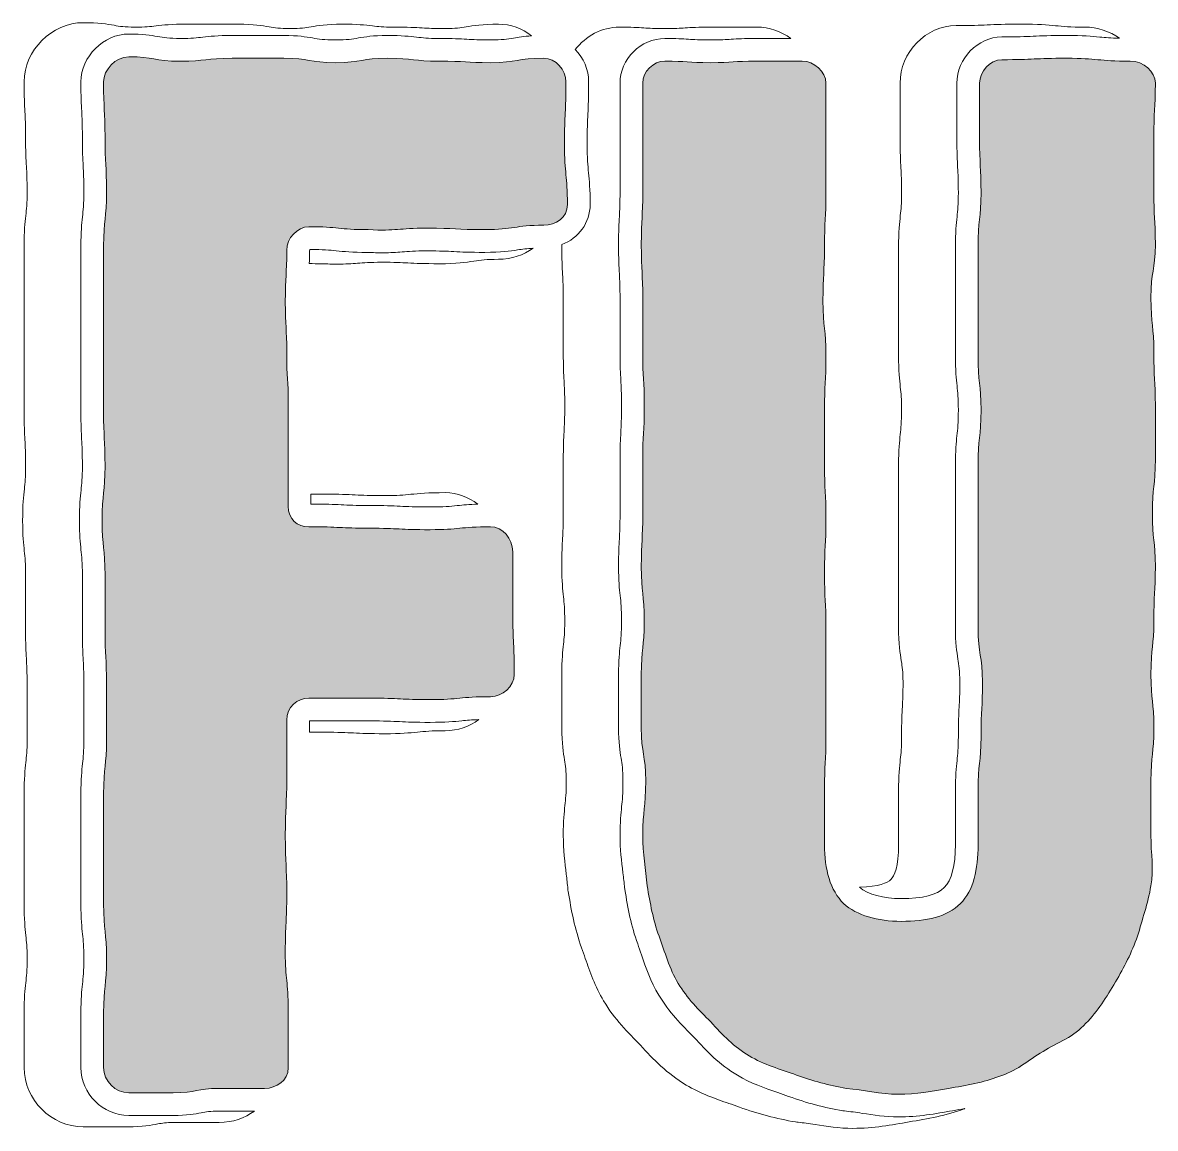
# Model space of a CAD drawing. Header units: inches. Extents: x 72 to 1008, y -1000 to -80.
# Drawn here: x 135.7 to 396.4, y -334 to -79.7 of the extents above; entities that cross this region are included whole.
import ezdxf

# ---------------------------------------------------------------- set-up
doc = ezdxf.new("R2010")
doc.units = ezdxf.units.IN
doc.header["$MEASUREMENT"] = 0
doc.layers.add('Layer 1', color=7, linetype='Continuous')

# ---------------------------------------------------------------- blocks, each defined once
blk = doc.blocks.new('block 6')
at = {"layer": 'Layer 1', "true_color": 0xea2625}
h = blk.add_hatch(color=20, dxfattribs=at)
h.dxf.hatch_style = 2
edge = h.paths.add_edge_path()
edge.add_spline(control_points=[(196.5, -253.41), (196.5, -259.87), (196.16, -259.87), (196.16, -266.67), (196.16, -273.47), (196.5, -273.47), (196.5, -279.93), (196.5, -286.73), (196.16, -286.73), (196.16, -293.53), (196.16, -299.99), (196.84, -299.99), (196.84, -306.79), (196.84, -313.59), (196.84, -313.59), (196.84, -320.05), (196.84, -323.11), (194.12, -324.81), (191.4, -324.81), (185.96, -324.81), (185.96, -324.81), (180.86, -324.81), (175.76, -324.81), (175.76, -325.83), (170.32, -325.83), (165.22, -325.83), (165.22, -325.83), (160.12, -325.83), (157.06, -325.83), (154.34, -323.11), (154.34, -320.05), (154.34, -313.93), (154.34, -313.93), (154.34, -307.47), (154.34, -301.35), (155.02, -301.35), (155.02, -294.89), (155.02, -288.77), (154.34, -288.77), (154.34, -282.31), (154.34, -276.19), (154.34, -276.19), (154.34, -269.73), (154.34, -263.27), (154.34, -263.27), (154.34, -257.15), (154.34, -250.69), (155.02, -250.69), (155.02, -244.57), (155.02, -238.11), (155.02, -238.11), (155.02, -232), (155.02, -225.53), (154.68, -225.53), (154.68, -219.42), (154.68, -212.95), (154.68, -212.95), (154.68, -206.84), (154.68, -200.38), (154, -200.38), (154, -194.26), (154, -187.8), (154.68, -187.8), (154.68, -181.68), (154.68, -175.22), (154.34, -175.22), (154.34, -169.1), (154.34, -162.64), (154.34, -162.64), (154.34, -156.52), (154.34, -150.06), (154.34, -150.06), (154.34, -143.94), (154.34, -137.48), (154.34, -137.48), (154.34, -131.02), (154.34, -124.9), (155.02, -124.9), (155.02, -118.44), (155.02, -112.32), (154.68, -112.32), (154.68, -105.86), (154.68, -99.74), (154.34, -99.74), (154.34, -93.28), (154.34, -90.57), (157.06, -87.51), (160.12, -87.51), (165.9, -87.51), (165.9, -88.53), (172.02, -88.53), (177.8, -88.53), (177.8, -87.85), (183.92, -87.85), (189.7, -87.85), (189.7, -87.85), (195.82, -87.85), (201.6, -87.85), (201.6, -88.87), (207.72, -88.87), (213.84, -88.87), (213.84, -87.85), (219.62, -87.85), (225.74, -87.85), (225.74, -88.53), (231.52, -88.53), (237.64, -88.53), (237.64, -88.87), (243.42, -88.87), (249.54, -88.87), (249.54, -87.85), (255.66, -87.85), (258.38, -87.85), (260.76, -90.57), (260.76, -93.28), (260.76, -100.42), (260.42, -100.42), (260.42, -107.56), (260.42, -114.7), (261.1, -114.7), (261.1, -121.5), (261.1, -124.56), (258.38, -126.26), (255.66, -126.26), (248.86, -126.26), (248.86, -127.28), (242.06, -127.28), (235.26, -127.28), (235.26, -126.94), (228.8, -126.94), (222, -126.94), (222, -127.62), (215.2, -127.28), (208.4, -127.28), (208.4, -126.6), (201.6, -126.6), (198.88, -126.6), (196.5, -129.32), (196.5, -132.04), (196.5, -137.82), (196.16, -137.82), (196.16, -143.94), (196.16, -149.72), (196.5, -149.72), (196.5, -155.5), (196.5, -161.62), (196.84, -161.62), (196.84, -167.4), (196.84, -173.18), (196.84, -173.18), (196.84, -179.3), (196.84, -185.08), (196.84, -185.08), (196.84, -190.86), (196.84, -193.92), (198.88, -195.62), (201.6, -195.62), (208.74, -195.62), (208.74, -195.96), (215.54, -195.96), (222.34, -195.96), (222.34, -196.3), (229.48, -196.3), (236.28, -196.3), (236.28, -195.62), (243.42, -195.62), (246.14, -195.62), (248.52, -198.34), (248.52, -201.4), (248.52, -208.54), (248.52, -208.54), (248.52, -215.34), (248.52, -222.47), (248.86, -222.47), (248.86, -229.62), (248.86, -232.34), (246.14, -234.71), (243.42, -234.71), (236.28, -234.71), (236.28, -235.39), (229.48, -235.39), (222.68, -235.39), (222.68, -235.05), (215.54, -235.05), (208.74, -235.05), (208.74, -235.05), (201.6, -235.05), (198.88, -235.05), (196.5, -237.09), (196.5, -240.15), (196.5, -246.61), (196.5, -246.61), (196.5, -253.41)], knot_values=[0, 0, 0, 0, 1, 1, 1, 2, 2, 2, 3, 3, 3, 4, 4, 4, 5, 5, 5, 6, 6, 6, 7, 7, 7, 8, 8, 8, 9, 9, 9, 10, 10, 10, 11, 11, 11, 12, 12, 12, 13, 13, 13, 14, 14, 14, 15, 15, 15, 16, 16, 16, 17, 17, 17, 18, 18, 18, 19, 19, 19, 20, 20, 20, 21, 21, 21, 22, 22, 22, 23, 23, 23, 24, 24, 24, 25, 25, 25, 26, 26, 26, 27, 27, 27, 28, 28, 28, 29, 29, 29, 30, 30, 30, 31, 31, 31, 32, 32, 32, 33, 33, 33, 34, 34, 34, 35, 35, 35, 36, 36, 36, 37, 37, 37, 38, 38, 38, 39, 39, 39, 40, 40, 40, 41, 41, 41, 42, 42, 42, 43, 43, 43, 44, 44, 44, 45, 45, 45, 46, 46, 46, 47, 47, 47, 48, 48, 48, 49, 49, 49, 50, 50, 50, 51, 51, 51, 52, 52, 52, 53, 53, 53, 54, 54, 54, 55, 55, 55, 56, 56, 56, 57, 57, 57, 58, 58, 58, 59, 59, 59, 60, 60, 60, 61, 61, 61, 62, 62, 62, 63, 63, 63, 64, 64, 64, 64], degree=3, periodic=1)
h = blk.add_hatch(color=20, dxfattribs=at)
h.dxf.hatch_style = 2
edge = h.paths.add_edge_path()
edge.add_spline(control_points=[(396.4, -93.62), (396.4, -99.74), (396.06, -99.74), (396.06, -106.2), (396.06, -112.32), (396.06, -112.32), (396.06, -118.44), (396.06, -124.56), (396.4, -124.56), (396.4, -130.68), (396.4, -136.8), (395.38, -136.8), (395.38, -142.92), (395.38, -149.38), (396.06, -149.38), (396.06, -155.5), (396.06, -161.62), (396.4, -161.62), (396.4, -167.74), (396.4, -173.86), (396.4, -173.86), (396.4, -179.98), (396.4, -186.44), (395.72, -186.44), (395.72, -192.56), (395.72, -198.68), (396.4, -198.68), (396.4, -204.8), (396.4, -210.92), (396.06, -210.92), (396.06, -217.38), (396.06, -223.15), (395.38, -223.15), (395.38, -229.62), (395.38, -235.73), (396.06, -235.73), (396.06, -241.85), (396.06, -247.97), (395.38, -247.97), (395.38, -254.09), (395.38, -260.55), (395.38, -260.55), (395.38, -266.67), (395.38, -270.75), (396.06, -274.49), (395.38, -278.23), (394.7, -282.31), (393.34, -286.05), (392.32, -289.79), (390.96, -293.53), (389.26, -296.93), (387.22, -300.33), (385.18, -303.73), (383.14, -307.13), (380.42, -309.85), (377.7, -312.91), (373.96, -314.27), (370.56, -316.31), (367.16, -318.35), (364.1, -321.07), (360.36, -322.09), (356.96, -323.45), (352.88, -324.13), (348.81, -324.81), (345.07, -325.49), (341.32, -326.17), (337.24, -326.17), (333.17, -326.17), (329.09, -325.15), (325.34, -324.81), (321.27, -324.13), (317.53, -323.11), (313.79, -321.75), (310.05, -320.39), (306.31, -319.37), (302.91, -317.33), (299.51, -315.29), (296.79, -312.57), (294.07, -309.51), (291.35, -306.79), (288.63, -304.07), (286.59, -300.67), (284.55, -297.27), (283.53, -293.53), (282.17, -289.79), (280.81, -286.05), (280.13, -282.31), (279.45, -278.23), (279.11, -274.49), (278.43, -270.75), (278.43, -266.67), (278.43, -260.55), (279.11, -260.55), (279.11, -254.09), (279.11, -247.97), (278.09, -247.97), (278.09, -241.85), (278.09, -235.73), (278.09, -235.73), (278.09, -229.62), (278.09, -223.49), (278.77, -223.49), (278.77, -217.38), (278.77, -210.92), (278.09, -210.92), (278.09, -204.8), (278.09, -198.68), (278.43, -198.68), (278.43, -192.56), (278.43, -186.44), (278.43, -186.44), (278.43, -180.32), (278.43, -174.2), (278.77, -174.2), (278.77, -167.74), (278.77, -161.62), (278.43, -161.62), (278.43, -155.5), (278.43, -149.38), (278.43, -149.38), (278.43, -143.26), (278.43, -137.14), (278.09, -137.14), (278.09, -130.68), (278.09, -124.56), (278.43, -124.56), (278.43, -118.44), (278.43, -112.32), (278.43, -112.32), (278.43, -106.2), (278.43, -99.74), (278.43, -99.74), (278.43, -93.62), (278.43, -90.91), (280.81, -88.53), (283.53, -88.53), (288.63, -88.53), (288.63, -88.87), (294.07, -88.87), (299.17, -88.87), (299.17, -88.53), (304.61, -88.53), (309.71, -88.53), (309.71, -88.53), (315.15, -88.53), (317.87, -88.53), (320.59, -90.91), (320.59, -93.62), (320.59, -100.08), (320.59, -100.08), (320.59, -106.2), (320.59, -112.32), (320.59, -112.32), (320.59, -118.78), (320.59, -124.9), (320.25, -124.9), (320.25, -131.36), (320.25, -137.48), (319.91, -137.48), (319.91, -143.6), (319.91, -150.06), (320.59, -150.06), (320.59, -156.18), (320.59, -162.64), (320.25, -162.64), (320.25, -168.76), (320.25, -174.88), (320.25, -174.88), (320.25, -181.34), (320.25, -187.46), (320.59, -187.46), (320.59, -193.92), (320.59, -200.04), (320.25, -200.04), (320.25, -206.16), (320.25, -212.61), (320.59, -212.61), (320.59, -218.74), (320.59, -224.85), (320.59, -224.85), (320.59, -231.32), (320.59, -237.43), (320.59, -237.43), (320.59, -243.56), (320.59, -250.01), (320.25, -250.01), (320.25, -256.13), (320.25, -262.59), (320.25, -262.59), (320.25, -268.71), (320.25, -274.49), (321.61, -279.25), (324.66, -282.31), (327.73, -285.03), (332.49, -286.39), (337.92, -286.39), (343.71, -286.39), (348.46, -285.37), (351.52, -282.31), (354.58, -279.25), (355.6, -274.49), (355.6, -268.71), (355.6, -262.59), (355.6, -262.59), (355.6, -256.47), (355.6, -250.01), (356.28, -250.01), (356.28, -243.9), (356.28, -237.43), (356.62, -237.43), (356.62, -231.32), (356.62, -225.19), (355.6, -225.19), (355.6, -218.74), (355.6, -212.61), (355.6, -212.61), (355.6, -206.5), (355.6, -200.04), (355.6, -200.04), (355.6, -193.92), (355.6, -187.46), (355.6, -187.46), (355.6, -181.34), (355.6, -175.22), (356.28, -175.22), (356.28, -168.76), (356.28, -162.64), (355.6, -162.64), (355.6, -156.18), (355.6, -150.06), (355.6, -150.06), (355.6, -143.94), (355.6, -137.48), (355.6, -137.48), (355.6, -131.36), (355.6, -124.9), (356.28, -124.9), (356.28, -118.78), (356.28, -112.66), (355.94, -112.66), (355.94, -106.2), (355.94, -100.08), (355.94, -100.08), (355.94, -93.62), (355.94, -90.91), (358.33, -88.19), (361.04, -88.19), (368.52, -88.19), (368.52, -87.85), (376, -87.85), (383.14, -87.85), (383.14, -88.53), (390.62, -88.53), (393.68, -88.53), (396.4, -90.91), (396.4, -93.62)], knot_values=[0, 0, 0, 0, 1, 1, 1, 2, 2, 2, 3, 3, 3, 4, 4, 4, 5, 5, 5, 6, 6, 6, 7, 7, 7, 8, 8, 8, 9, 9, 9, 10, 10, 10, 11, 11, 11, 12, 12, 12, 13, 13, 13, 14, 14, 14, 15, 15, 15, 16, 16, 16, 17, 17, 17, 18, 18, 18, 19, 19, 19, 20, 20, 20, 21, 21, 21, 22, 22, 22, 23, 23, 23, 24, 24, 24, 25, 25, 25, 26, 26, 26, 27, 27, 27, 28, 28, 28, 29, 29, 29, 30, 30, 30, 31, 31, 31, 32, 32, 32, 33, 33, 33, 34, 34, 34, 35, 35, 35, 36, 36, 36, 37, 37, 37, 38, 38, 38, 39, 39, 39, 40, 40, 40, 41, 41, 41, 42, 42, 42, 43, 43, 43, 44, 44, 44, 45, 45, 45, 46, 46, 46, 47, 47, 47, 48, 48, 48, 49, 49, 49, 50, 50, 50, 51, 51, 51, 52, 52, 52, 53, 53, 53, 54, 54, 54, 55, 55, 55, 56, 56, 56, 57, 57, 57, 58, 58, 58, 59, 59, 59, 60, 60, 60, 61, 61, 61, 62, 62, 62, 63, 63, 63, 64, 64, 64, 65, 65, 65, 66, 66, 66, 67, 67, 67, 68, 68, 68, 69, 69, 69, 70, 70, 70, 71, 71, 71, 72, 72, 72, 73, 73, 73, 74, 74, 74, 75, 75, 75, 76, 76, 76, 77, 77, 77, 78, 78, 78, 79, 79, 79, 80, 80, 80, 81, 81, 81, 82, 82, 82, 83, 83, 83, 84, 84, 84, 85, 85, 85, 85], degree=3, periodic=1)
at = {"layer": 'Layer 1', "lineweight": 0}
for points, knots in [([(196.5, -253.41), (196.5, -259.87), (196.16, -259.87), (196.16, -266.67), (196.16, -273.47), (196.5, -273.47), (196.5, -279.93), (196.5, -286.73), (196.16, -286.73), (196.16, -293.53), (196.16, -299.99), (196.84, -299.99), (196.84, -306.79), (196.84, -313.59), (196.84, -313.59), (196.84, -320.05), (196.84, -323.11), (194.12, -324.81), (191.4, -324.81), (185.96, -324.81), (185.96, -324.81), (180.86, -324.81), (175.76, -324.81), (175.76, -325.83), (170.32, -325.83), (165.22, -325.83), (165.22, -325.83), (160.12, -325.83), (157.06, -325.83), (154.34, -323.11), (154.34, -320.05), (154.34, -313.93), (154.34, -313.93), (154.34, -307.47), (154.34, -301.35), (155.02, -301.35), (155.02, -294.89), (155.02, -288.77), (154.34, -288.77), (154.34, -282.31), (154.34, -276.19), (154.34, -276.19), (154.34, -269.73), (154.34, -263.27), (154.34, -263.27), (154.34, -257.15), (154.34, -250.69), (155.02, -250.69), (155.02, -244.57), (155.02, -238.11), (155.02, -238.11), (155.02, -232), (155.02, -225.53), (154.68, -225.53), (154.68, -219.42), (154.68, -212.95), (154.68, -212.95), (154.68, -206.84), (154.68, -200.38), (154, -200.38), (154, -194.26), (154, -187.8), (154.68, -187.8), (154.68, -181.68), (154.68, -175.22), (154.34, -175.22), (154.34, -169.1), (154.34, -162.64), (154.34, -162.64), (154.34, -156.52), (154.34, -150.06), (154.34, -150.06), (154.34, -143.94), (154.34, -137.48), (154.34, -137.48), (154.34, -131.02), (154.34, -124.9), (155.02, -124.9), (155.02, -118.44), (155.02, -112.32), (154.68, -112.32), (154.68, -105.86), (154.68, -99.74), (154.34, -99.74), (154.34, -93.28), (154.34, -90.57), (157.06, -87.51), (160.12, -87.51), (165.9, -87.51), (165.9, -88.53), (172.02, -88.53), (177.8, -88.53), (177.8, -87.85), (183.92, -87.85), (189.7, -87.85), (189.7, -87.85), (195.82, -87.85), (201.6, -87.85), (201.6, -88.87), (207.72, -88.87), (213.84, -88.87), (213.84, -87.85), (219.62, -87.85), (225.74, -87.85), (225.74, -88.53), (231.52, -88.53), (237.64, -88.53), (237.64, -88.87), (243.42, -88.87), (249.54, -88.87), (249.54, -87.85), (255.66, -87.85), (258.38, -87.85), (260.76, -90.57), (260.76, -93.28), (260.76, -100.42), (260.42, -100.42), (260.42, -107.56), (260.42, -114.7), (261.1, -114.7), (261.1, -121.5), (261.1, -124.56), (258.38, -126.26), (255.66, -126.26), (248.86, -126.26), (248.86, -127.28), (242.06, -127.28), (235.26, -127.28), (235.26, -126.94), (228.8, -126.94), (222, -126.94), (222, -127.62), (215.2, -127.28), (208.4, -127.28), (208.4, -126.6), (201.6, -126.6), (198.88, -126.6), (196.5, -129.32), (196.5, -132.04), (196.5, -137.82), (196.16, -137.82), (196.16, -143.94), (196.16, -149.72), (196.5, -149.72), (196.5, -155.5), (196.5, -161.62), (196.84, -161.62), (196.84, -167.4), (196.84, -173.18), (196.84, -173.18), (196.84, -179.3), (196.84, -185.08), (196.84, -185.08), (196.84, -190.86), (196.84, -193.92), (198.88, -195.62), (201.6, -195.62), (208.74, -195.62), (208.74, -195.96), (215.54, -195.96), (222.34, -195.96), (222.34, -196.3), (229.48, -196.3), (236.28, -196.3), (236.28, -195.62), (243.42, -195.62), (246.14, -195.62), (248.52, -198.34), (248.52, -201.4), (248.52, -208.54), (248.52, -208.54), (248.52, -215.34), (248.52, -222.47), (248.86, -222.47), (248.86, -229.62), (248.86, -232.34), (246.14, -234.71), (243.42, -234.71), (236.28, -234.71), (236.28, -235.39), (229.48, -235.39), (222.68, -235.39), (222.68, -235.05), (215.54, -235.05), (208.74, -235.05), (208.74, -235.05), (201.6, -235.05), (198.88, -235.05), (196.5, -237.09), (196.5, -240.15), (196.5, -246.61), (196.5, -246.61), (196.5, -253.41)], [0, 0, 0, 0, 1, 1, 1, 2, 2, 2, 3, 3, 3, 4, 4, 4, 5, 5, 5, 6, 6, 6, 7, 7, 7, 8, 8, 8, 9, 9, 9, 10, 10, 10, 11, 11, 11, 12, 12, 12, 13, 13, 13, 14, 14, 14, 15, 15, 15, 16, 16, 16, 17, 17, 17, 18, 18, 18, 19, 19, 19, 20, 20, 20, 21, 21, 21, 22, 22, 22, 23, 23, 23, 24, 24, 24, 25, 25, 25, 26, 26, 26, 27, 27, 27, 28, 28, 28, 29, 29, 29, 30, 30, 30, 31, 31, 31, 32, 32, 32, 33, 33, 33, 34, 34, 34, 35, 35, 35, 36, 36, 36, 37, 37, 37, 38, 38, 38, 39, 39, 39, 40, 40, 40, 41, 41, 41, 42, 42, 42, 43, 43, 43, 44, 44, 44, 45, 45, 45, 46, 46, 46, 47, 47, 47, 48, 48, 48, 49, 49, 49, 50, 50, 50, 51, 51, 51, 52, 52, 52, 53, 53, 53, 54, 54, 54, 55, 55, 55, 56, 56, 56, 57, 57, 57, 58, 58, 58, 59, 59, 59, 60, 60, 60, 61, 61, 61, 62, 62, 62, 63, 63, 63, 64, 64, 64, 64]), ([(396.4, -93.62), (396.4, -99.74), (396.06, -99.74), (396.06, -106.2), (396.06, -112.32), (396.06, -112.32), (396.06, -118.44), (396.06, -124.56), (396.4, -124.56), (396.4, -130.68), (396.4, -136.8), (395.38, -136.8), (395.38, -142.92), (395.38, -149.38), (396.06, -149.38), (396.06, -155.5), (396.06, -161.62), (396.4, -161.62), (396.4, -167.74), (396.4, -173.86), (396.4, -173.86), (396.4, -179.98), (396.4, -186.44), (395.72, -186.44), (395.72, -192.56), (395.72, -198.68), (396.4, -198.68), (396.4, -204.8), (396.4, -210.92), (396.06, -210.92), (396.06, -217.38), (396.06, -223.15), (395.38, -223.15), (395.38, -229.62), (395.38, -235.73), (396.06, -235.73), (396.06, -241.85), (396.06, -247.97), (395.38, -247.97), (395.38, -254.09), (395.38, -260.55), (395.38, -260.55), (395.38, -266.67), (395.38, -270.75), (396.06, -274.49), (395.38, -278.23), (394.7, -282.31), (393.34, -286.05), (392.32, -289.79), (390.96, -293.53), (389.26, -296.93), (387.22, -300.33), (385.18, -303.73), (383.14, -307.13), (380.42, -309.85), (377.7, -312.91), (373.96, -314.27), (370.56, -316.31), (367.16, -318.35), (364.1, -321.07), (360.36, -322.09), (356.96, -323.45), (352.88, -324.13), (348.81, -324.81), (345.07, -325.49), (341.32, -326.17), (337.24, -326.17), (333.17, -326.17), (329.09, -325.15), (325.34, -324.81), (321.27, -324.13), (317.53, -323.11), (313.79, -321.75), (310.05, -320.39), (306.31, -319.37), (302.91, -317.33), (299.51, -315.29), (296.79, -312.57), (294.07, -309.51), (291.35, -306.79), (288.63, -304.07), (286.59, -300.67), (284.55, -297.27), (283.53, -293.53), (282.17, -289.79), (280.81, -286.05), (280.13, -282.31), (279.45, -278.23), (279.11, -274.49), (278.43, -270.75), (278.43, -266.67), (278.43, -260.55), (279.11, -260.55), (279.11, -254.09), (279.11, -247.97), (278.09, -247.97), (278.09, -241.85), (278.09, -235.73), (278.09, -235.73), (278.09, -229.62), (278.09, -223.49), (278.77, -223.49), (278.77, -217.38), (278.77, -210.92), (278.09, -210.92), (278.09, -204.8), (278.09, -198.68), (278.43, -198.68), (278.43, -192.56), (278.43, -186.44), (278.43, -186.44), (278.43, -180.32), (278.43, -174.2), (278.77, -174.2), (278.77, -167.74), (278.77, -161.62), (278.43, -161.62), (278.43, -155.5), (278.43, -149.38), (278.43, -149.38), (278.43, -143.26), (278.43, -137.14), (278.09, -137.14), (278.09, -130.68), (278.09, -124.56), (278.43, -124.56), (278.43, -118.44), (278.43, -112.32), (278.43, -112.32), (278.43, -106.2), (278.43, -99.74), (278.43, -99.74), (278.43, -93.62), (278.43, -90.91), (280.81, -88.53), (283.53, -88.53), (288.63, -88.53), (288.63, -88.87), (294.07, -88.87), (299.17, -88.87), (299.17, -88.53), (304.61, -88.53), (309.71, -88.53), (309.71, -88.53), (315.15, -88.53), (317.87, -88.53), (320.59, -90.91), (320.59, -93.62), (320.59, -100.08), (320.59, -100.08), (320.59, -106.2), (320.59, -112.32), (320.59, -112.32), (320.59, -118.78), (320.59, -124.9), (320.25, -124.9), (320.25, -131.36), (320.25, -137.48), (319.91, -137.48), (319.91, -143.6), (319.91, -150.06), (320.59, -150.06), (320.59, -156.18), (320.59, -162.64), (320.25, -162.64), (320.25, -168.76), (320.25, -174.88), (320.25, -174.88), (320.25, -181.34), (320.25, -187.46), (320.59, -187.46), (320.59, -193.92), (320.59, -200.04), (320.25, -200.04), (320.25, -206.16), (320.25, -212.61), (320.59, -212.61), (320.59, -218.74), (320.59, -224.85), (320.59, -224.85), (320.59, -231.32), (320.59, -237.43), (320.59, -237.43), (320.59, -243.56), (320.59, -250.01), (320.25, -250.01), (320.25, -256.13), (320.25, -262.59), (320.25, -262.59), (320.25, -268.71), (320.25, -274.49), (321.61, -279.25), (324.66, -282.31), (327.73, -285.03), (332.49, -286.39), (337.92, -286.39), (343.71, -286.39), (348.46, -285.37), (351.52, -282.31), (354.58, -279.25), (355.6, -274.49), (355.6, -268.71), (355.6, -262.59), (355.6, -262.59), (355.6, -256.47), (355.6, -250.01), (356.28, -250.01), (356.28, -243.9), (356.28, -237.43), (356.62, -237.43), (356.62, -231.32), (356.62, -225.19), (355.6, -225.19), (355.6, -218.74), (355.6, -212.61), (355.6, -212.61), (355.6, -206.5), (355.6, -200.04), (355.6, -200.04), (355.6, -193.92), (355.6, -187.46), (355.6, -187.46), (355.6, -181.34), (355.6, -175.22), (356.28, -175.22), (356.28, -168.76), (356.28, -162.64), (355.6, -162.64), (355.6, -156.18), (355.6, -150.06), (355.6, -150.06), (355.6, -143.94), (355.6, -137.48), (355.6, -137.48), (355.6, -131.36), (355.6, -124.9), (356.28, -124.9), (356.28, -118.78), (356.28, -112.66), (355.94, -112.66), (355.94, -106.2), (355.94, -100.08), (355.94, -100.08), (355.94, -93.62), (355.94, -90.91), (358.33, -88.19), (361.04, -88.19), (368.52, -88.19), (368.52, -87.85), (376, -87.85), (383.14, -87.85), (383.14, -88.53), (390.62, -88.53), (393.68, -88.53), (396.4, -90.91), (396.4, -93.62)], [0, 0, 0, 0, 1, 1, 1, 2, 2, 2, 3, 3, 3, 4, 4, 4, 5, 5, 5, 6, 6, 6, 7, 7, 7, 8, 8, 8, 9, 9, 9, 10, 10, 10, 11, 11, 11, 12, 12, 12, 13, 13, 13, 14, 14, 14, 15, 15, 15, 16, 16, 16, 17, 17, 17, 18, 18, 18, 19, 19, 19, 20, 20, 20, 21, 21, 21, 22, 22, 22, 23, 23, 23, 24, 24, 24, 25, 25, 25, 26, 26, 26, 27, 27, 27, 28, 28, 28, 29, 29, 29, 30, 30, 30, 31, 31, 31, 32, 32, 32, 33, 33, 33, 34, 34, 34, 35, 35, 35, 36, 36, 36, 37, 37, 37, 38, 38, 38, 39, 39, 39, 40, 40, 40, 41, 41, 41, 42, 42, 42, 43, 43, 43, 44, 44, 44, 45, 45, 45, 46, 46, 46, 47, 47, 47, 48, 48, 48, 49, 49, 49, 50, 50, 50, 51, 51, 51, 52, 52, 52, 53, 53, 53, 54, 54, 54, 55, 55, 55, 56, 56, 56, 57, 57, 57, 58, 58, 58, 59, 59, 59, 60, 60, 60, 61, 61, 61, 62, 62, 62, 63, 63, 63, 64, 64, 64, 65, 65, 65, 66, 66, 66, 67, 67, 67, 68, 68, 68, 69, 69, 69, 70, 70, 70, 71, 71, 71, 72, 72, 72, 73, 73, 73, 74, 74, 74, 75, 75, 75, 76, 76, 76, 77, 77, 77, 78, 78, 78, 79, 79, 79, 80, 80, 80, 81, 81, 81, 82, 82, 82, 83, 83, 83, 84, 84, 84, 85, 85, 85, 85])]:
    blk.add_open_spline(points, degree=3, knots=knots, dxfattribs=at)
blk = doc.blocks.new('block 5')
at = {"layer": 'Layer 1', "lineweight": 0}
for points, knots in [([(160.12, -82.28), (163.42, -82.28), (165.2, -82.58), (166.77, -82.85), (168.16, -83.09), (169.36, -83.3), (172.02, -83.3), (174.57, -83.3), (175.79, -83.16), (177.19, -83), (178.75, -82.82), (180.52, -82.62), (183.92, -82.62), (183.92, -82.62), (195.82, -82.62), (195.82, -82.62), (199.12, -82.62), (200.89, -82.92), (202.46, -83.19), (203.86, -83.43), (205.06, -83.64), (207.72, -83.64), (210.38, -83.64), (211.58, -83.43), (212.98, -83.19), (214.55, -82.92), (216.33, -82.62), (219.62, -82.62), (223.02, -82.62), (224.79, -82.82), (226.35, -83), (227.76, -83.16), (228.97, -83.3), (231.52, -83.3), (234.77, -83.3), (236.39, -83.39), (237.96, -83.48), (239.38, -83.56), (240.72, -83.64), (243.42, -83.64), (246.04, -83.64), (247.26, -83.44), (248.68, -83.2), (249.8, -83.01), (251.04, -82.81), (252.84, -82.7), (250.68, -81.04), (248.04, -80.01), (245.21, -80.01), (241.5, -80.01), (239.44, -80.35), (237.79, -80.62), (236.44, -80.85), (235.38, -81.03), (232.97, -81.03), (230.34, -81.03), (229.04, -80.95), (227.66, -80.87), (226.13, -80.79), (224.4, -80.69), (221.07, -80.69), (218.67, -80.69), (217.58, -80.56), (216.2, -80.4), (214.57, -80.22), (212.72, -80.01), (209.17, -80.01), (205.65, -80.01), (203.67, -80.35), (202.08, -80.62), (200.76, -80.85), (199.71, -81.03), (197.27, -81.03), (194.83, -81.03), (193.78, -80.85), (192.45, -80.62), (190.86, -80.35), (188.89, -80.01), (185.37, -80.01), (185.37, -80.01), (173.47, -80.01), (173.47, -80.01), (169.92, -80.01), (168.07, -80.22), (166.44, -80.4), (165.06, -80.56), (163.97, -80.69), (161.57, -80.69), (159.14, -80.69), (158.09, -80.51), (156.76, -80.28), (155.17, -80.01), (153.19, -79.67), (149.67, -79.67), (142.42, -79.67), (136.05, -86.03), (136.05, -93.28), (136.05, -96.77), (136.15, -98.51), (136.24, -100.19), (136.32, -101.66), (136.39, -103.06), (136.39, -105.86), (136.39, -109.35), (136.49, -111.09), (136.58, -112.77), (136.66, -114.24), (136.74, -115.64), (136.74, -118.44), (136.74, -121.29), (136.6, -122.58), (136.43, -124.08), (136.26, -125.72), (136.05, -127.58), (136.05, -131.02), (136.05, -131.02), (136.05, -169.1), (136.05, -169.1), (136.05, -172.33), (136.15, -174), (136.23, -175.62), (136.32, -177.16), (136.39, -178.62), (136.39, -181.68), (136.39, -184.27), (136.26, -185.51), (136.11, -186.93), (135.92, -188.63), (135.71, -190.56), (135.71, -194.26), (135.71, -197.7), (135.92, -199.56), (136.09, -201.2), (136.26, -202.7), (136.39, -203.99), (136.39, -206.84), (136.39, -206.84), (136.39, -219.42), (136.39, -219.42), (136.39, -222.65), (136.49, -224.32), (136.57, -225.94), (136.66, -227.48), (136.74, -228.93), (136.74, -232), (136.74, -232), (136.74, -244.57), (136.74, -244.57), (136.74, -247.17), (136.6, -248.4), (136.45, -249.83), (136.26, -251.53), (136.05, -253.46), (136.05, -257.15), (136.05, -257.15), (136.05, -282.31), (136.05, -282.31), (136.05, -286.01), (136.26, -287.93), (136.45, -289.63), (136.6, -291.06), (136.74, -292.29), (136.74, -294.89), (136.74, -297.74), (136.6, -299.03), (136.43, -300.53), (136.26, -302.17), (136.05, -304.03), (136.05, -307.47), (136.05, -307.47), (136.05, -320.05), (136.05, -320.05), (136.05, -327.43), (142.29, -333.67), (149.67, -333.67), (149.67, -333.67), (159.87, -333.67), (159.87, -333.67), (163.39, -333.67), (165.29, -333.3), (166.82, -333), (167.93, -332.79), (168.65, -332.65), (170.41, -332.65), (170.41, -332.65), (180.95, -332.65), (180.95, -332.65), (184.04, -332.65), (186.82, -331.65), (189.05, -330.03), (189.05, -330.03), (180.86, -330.03), (180.86, -330.03), (178.86, -330.03), (177.94, -330.21), (176.78, -330.44), (175.36, -330.71), (173.59, -331.05), (170.32, -331.05), (170.32, -331.05), (160.12, -331.05), (160.12, -331.05), (154.16, -331.05), (149.12, -326.01), (149.12, -320.05), (149.12, -320.05), (149.12, -307.47), (149.12, -307.47), (149.12, -304.17), (149.3, -302.46), (149.48, -300.81), (149.65, -299.3), (149.8, -297.88), (149.8, -294.89), (149.8, -292.15), (149.66, -290.86), (149.5, -289.35), (149.32, -287.72), (149.12, -285.87), (149.12, -282.31), (149.12, -282.31), (149.12, -257.15), (149.12, -257.15), (149.12, -253.6), (149.32, -251.74), (149.5, -250.11), (149.66, -248.61), (149.8, -247.31), (149.8, -244.57), (149.8, -244.57), (149.8, -232), (149.8, -232), (149.8, -228.86), (149.72, -227.37), (149.63, -225.8), (149.55, -224.21), (149.46, -222.57), (149.46, -219.42), (149.46, -219.42), (149.46, -206.84), (149.46, -206.84), (149.46, -203.85), (149.31, -202.42), (149.14, -200.92), (148.96, -199.27), (148.78, -197.56), (148.78, -194.26), (148.78, -190.7), (148.98, -188.85), (149.16, -187.22), (149.32, -185.71), (149.46, -184.42), (149.46, -181.68), (149.46, -178.55), (149.38, -177.06), (149.29, -175.48), (149.21, -173.9), (149.12, -172.26), (149.12, -169.1), (149.12, -169.1), (149.12, -131.02), (149.12, -131.02), (149.12, -127.72), (149.3, -126.01), (149.48, -124.36), (149.65, -122.85), (149.8, -121.43), (149.8, -118.44), (149.8, -115.57), (149.72, -114.14), (149.64, -112.63), (149.55, -110.98), (149.46, -109.28), (149.46, -105.86), (149.46, -102.99), (149.38, -101.56), (149.3, -100.05), (149.21, -98.4), (149.12, -96.7), (149.12, -93.28), (149.12, -87.52), (154.36, -82.28), (160.12, -82.28)], [0, 0, 0, 0, 1, 1, 1, 2, 2, 2, 3, 3, 3, 4, 4, 4, 5, 5, 5, 6, 6, 6, 7, 7, 7, 8, 8, 8, 9, 9, 9, 10, 10, 10, 11, 11, 11, 12, 12, 12, 13, 13, 13, 14, 14, 14, 15, 15, 15, 16, 16, 16, 17, 17, 17, 18, 18, 18, 19, 19, 19, 20, 20, 20, 21, 21, 21, 22, 22, 22, 23, 23, 23, 24, 24, 24, 25, 25, 25, 26, 26, 26, 27, 27, 27, 28, 28, 28, 29, 29, 29, 30, 30, 30, 31, 31, 31, 32, 32, 32, 33, 33, 33, 34, 34, 34, 35, 35, 35, 36, 36, 36, 37, 37, 37, 38, 38, 38, 39, 39, 39, 40, 40, 40, 41, 41, 41, 42, 42, 42, 43, 43, 43, 44, 44, 44, 45, 45, 45, 46, 46, 46, 47, 47, 47, 48, 48, 48, 49, 49, 49, 50, 50, 50, 51, 51, 51, 52, 52, 52, 53, 53, 53, 54, 54, 54, 55, 55, 55, 56, 56, 56, 57, 57, 57, 58, 58, 58, 59, 59, 59, 60, 60, 60, 61, 61, 61, 62, 62, 62, 63, 63, 63, 64, 64, 64, 65, 65, 65, 66, 66, 66, 67, 67, 67, 68, 68, 68, 69, 69, 69, 70, 70, 70, 71, 71, 71, 72, 72, 72, 73, 73, 73, 74, 74, 74, 75, 75, 75, 76, 76, 76, 77, 77, 77, 78, 78, 78, 79, 79, 79, 80, 80, 80, 81, 81, 81, 82, 82, 82, 83, 83, 83, 84, 84, 84, 85, 85, 85, 86, 86, 86, 87, 87, 87, 88, 88, 88, 89, 89, 89, 90, 90, 90, 91, 91, 91, 92, 92, 92, 93, 93, 93, 94, 94, 94, 94]), ([(337.24, -331.39), (334.32, -331.39), (331.47, -330.95), (328.95, -330.56), (327.5, -330.34), (326.13, -330.13), (324.87, -330.01), (324.74, -330), (324.61, -329.98), (324.48, -329.96), (320.26, -329.26), (316.17, -328.18), (312.01, -326.66), (311.18, -326.36), (310.35, -326.08), (309.53, -325.8), (306.48, -324.75), (303.31, -323.67), (300.22, -321.81), (296.12, -319.35), (293.01, -316.17), (290.27, -313.1), (287.41, -310.24), (284.45, -307.27), (282.11, -303.36), (280.26, -300.27), (279.18, -297.12), (278.13, -294.07), (277.85, -293.24), (277.56, -292.41), (277.26, -291.58), (275.75, -287.44), (275.03, -283.47), (274.3, -279.09), (274.27, -278.96), (274.26, -278.83), (274.25, -278.7), (274.14, -277.56), (274, -276.41), (273.86, -275.25), (273.54, -272.55), (273.2, -269.76), (273.2, -266.67), (273.2, -263.37), (273.39, -261.66), (273.57, -260.01), (273.73, -258.51), (273.88, -257.09), (273.88, -254.09), (273.88, -251.47), (273.68, -250.25), (273.45, -248.83), (273.17, -247.2), (272.86, -245.35), (272.86, -241.85), (272.86, -241.85), (272.86, -229.62), (272.86, -229.62), (272.86, -226.26), (273.06, -224.49), (273.24, -222.92), (273.4, -221.43), (273.54, -220.15), (273.54, -217.38), (273.54, -214.39), (273.39, -212.96), (273.23, -211.46), (273.05, -209.81), (272.86, -208.1), (272.86, -204.8), (272.86, -201.59), (272.95, -199.96), (273.04, -198.39), (273.13, -196.89), (273.2, -195.47), (273.2, -192.56), (273.2, -192.56), (273.2, -180.32), (273.2, -180.32), (273.2, -177.16), (273.29, -175.52), (273.38, -173.94), (273.46, -172.36), (273.54, -170.87), (273.54, -167.74), (273.54, -164.82), (273.47, -163.41), (273.38, -161.91), (273.29, -160.33), (273.2, -158.7), (273.2, -155.5), (273.2, -155.5), (273.2, -143.26), (273.2, -143.26), (273.2, -140.38), (273.13, -138.96), (273.05, -137.44), (272.96, -135.8), (272.86, -134.1), (272.86, -130.68), (272.86, -127.48), (272.95, -125.85), (273.04, -124.27), (273.13, -122.77), (273.2, -121.36), (273.2, -118.44), (273.2, -118.44), (273.2, -93.62), (273.2, -93.62), (273.2, -88.03), (277.93, -83.3), (283.53, -83.3), (286.21, -83.3), (287.6, -83.39), (288.94, -83.48), (290.24, -83.56), (291.47, -83.64), (294.07, -83.64), (296.41, -83.64), (297.58, -83.56), (298.81, -83.48), (300.22, -83.39), (301.68, -83.3), (304.61, -83.3), (304.61, -83.3), (312.52, -83.3), (312.52, -83.3), (310.3, -81.69), (307.6, -80.69), (304.7, -80.69), (304.7, -80.69), (294.16, -80.69), (294.16, -80.69), (291.14, -80.69), (289.57, -80.79), (288.19, -80.88), (286.95, -80.96), (285.87, -81.03), (283.62, -81.03), (281.11, -81.03), (279.92, -80.95), (278.66, -80.87), (277.27, -80.78), (275.84, -80.69), (273.08, -80.69), (268.98, -80.69), (265.28, -82.75), (262.89, -85.84), (264.78, -87.79), (265.98, -90.45), (265.98, -93.28), (265.98, -96.98), (265.89, -98.86), (265.81, -100.67), (265.72, -102.44), (265.64, -104.12), (265.64, -107.56), (265.64, -110.92), (265.8, -112.52), (265.96, -114.22), (266.14, -116.02), (266.32, -117.89), (266.32, -121.5), (266.32, -125.72), (263.67, -129.24), (259.8, -130.73), (259.8, -134.18), (259.89, -135.91), (259.98, -137.58), (260.06, -139.06), (260.14, -140.45), (260.14, -143.26), (260.14, -143.26), (260.14, -155.5), (260.14, -155.5), (260.14, -158.78), (260.23, -160.44), (260.32, -162.05), (260.4, -163.52), (260.48, -164.9), (260.48, -167.74), (260.48, -170.8), (260.4, -172.26), (260.32, -173.8), (260.23, -175.41), (260.14, -177.09), (260.14, -180.32), (260.14, -180.32), (260.14, -192.56), (260.14, -192.56), (260.14, -195.4), (260.06, -196.78), (259.98, -198.24), (259.89, -199.85), (259.8, -201.52), (259.8, -204.8), (259.8, -208.24), (260, -210.1), (260.18, -211.74), (260.34, -213.23), (260.48, -214.53), (260.48, -217.38), (260.48, -220), (260.34, -221.22), (260.19, -222.63), (260.01, -224.26), (259.8, -226.12), (259.8, -229.62), (259.8, -229.62), (259.8, -241.85), (259.8, -241.85), (259.8, -245.56), (260.14, -247.61), (260.42, -249.26), (260.64, -250.61), (260.82, -251.68), (260.82, -254.09), (260.82, -256.94), (260.68, -258.24), (260.52, -259.73), (260.34, -261.37), (260.14, -263.23), (260.14, -266.67), (260.14, -269.91), (260.5, -272.91), (260.82, -275.56), (260.95, -276.69), (261.09, -277.82), (261.19, -278.94), (261.21, -279.13), (261.23, -279.33), (261.27, -279.52), (261.99, -283.86), (262.77, -288.13), (264.35, -292.47), (264.65, -293.29), (264.93, -294.11), (265.21, -294.92), (266.25, -297.95), (267.42, -301.38), (269.42, -304.7), (271.91, -308.86), (275.09, -312.06), (277.92, -314.89), (280.78, -318.1), (284.05, -321.42), (288.42, -324.05), (291.76, -326.05), (295.2, -327.23), (298.24, -328.27), (299.04, -328.54), (299.85, -328.82), (300.66, -329.12), (304.98, -330.69), (309.22, -331.81), (313.6, -332.54), (313.8, -332.57), (313.99, -332.6), (314.18, -332.61), (315.36, -332.72), (316.69, -332.93), (318.1, -333.15), (320.71, -333.55), (323.67, -334.01), (326.79, -334.01), (331.58, -334.01), (335.74, -333.25), (339.76, -332.52), (343.93, -331.82), (348.35, -331.09), (352.43, -329.52), (352.48, -329.5), (352.53, -329.48), (352.58, -329.46), (351.63, -329.63), (350.68, -329.79), (349.74, -329.95), (345.83, -330.66), (341.8, -331.39), (337.24, -331.39)], [0, 0, 0, 0, 1, 1, 1, 2, 2, 2, 3, 3, 3, 4, 4, 4, 5, 5, 5, 6, 6, 6, 7, 7, 7, 8, 8, 8, 9, 9, 9, 10, 10, 10, 11, 11, 11, 12, 12, 12, 13, 13, 13, 14, 14, 14, 15, 15, 15, 16, 16, 16, 17, 17, 17, 18, 18, 18, 19, 19, 19, 20, 20, 20, 21, 21, 21, 22, 22, 22, 23, 23, 23, 24, 24, 24, 25, 25, 25, 26, 26, 26, 27, 27, 27, 28, 28, 28, 29, 29, 29, 30, 30, 30, 31, 31, 31, 32, 32, 32, 33, 33, 33, 34, 34, 34, 35, 35, 35, 36, 36, 36, 37, 37, 37, 38, 38, 38, 39, 39, 39, 40, 40, 40, 41, 41, 41, 42, 42, 42, 43, 43, 43, 44, 44, 44, 45, 45, 45, 46, 46, 46, 47, 47, 47, 48, 48, 48, 49, 49, 49, 50, 50, 50, 51, 51, 51, 52, 52, 52, 53, 53, 53, 54, 54, 54, 55, 55, 55, 56, 56, 56, 57, 57, 57, 58, 58, 58, 59, 59, 59, 60, 60, 60, 61, 61, 61, 62, 62, 62, 63, 63, 63, 64, 64, 64, 65, 65, 65, 66, 66, 66, 67, 67, 67, 68, 68, 68, 69, 69, 69, 70, 70, 70, 71, 71, 71, 72, 72, 72, 73, 73, 73, 74, 74, 74, 75, 75, 75, 76, 76, 76, 77, 77, 77, 78, 78, 78, 79, 79, 79, 80, 80, 80, 81, 81, 81, 82, 82, 82, 83, 83, 83, 84, 84, 84, 85, 85, 85, 86, 86, 86, 87, 87, 87, 88, 88, 88, 89, 89, 89, 90, 90, 90, 91, 91, 91, 92, 92, 92, 93, 93, 93, 93]), ([(373.39, -80.37), (371.54, -80.2), (369.44, -80.01), (365.55, -80.01), (361.63, -80.01), (359.64, -80.1), (357.72, -80.18), (355.88, -80.27), (354.15, -80.35), (350.59, -80.35), (343.58, -80.35), (337.65, -86.43), (337.65, -93.62), (337.65, -93.62), (337.65, -106.2), (337.65, -106.2), (337.65, -109.69), (337.75, -111.43), (337.84, -113.11), (337.92, -114.58), (337.99, -115.98), (337.99, -118.78), (337.99, -121.38), (337.86, -122.61), (337.71, -124.04), (337.52, -125.74), (337.31, -127.66), (337.31, -131.36), (337.31, -131.36), (337.31, -156.18), (337.31, -156.18), (337.31, -159.88), (337.52, -161.8), (337.71, -163.5), (337.86, -164.93), (337.99, -166.16), (337.99, -168.76), (337.99, -171.61), (337.86, -172.9), (337.69, -174.4), (337.52, -176.04), (337.31, -177.9), (337.31, -181.34), (337.31, -181.34), (337.31, -218.74), (337.31, -218.74), (337.31, -222.64), (337.66, -224.76), (337.94, -226.47), (338.16, -227.84), (338.33, -228.93), (338.33, -231.32), (338.33, -234.12), (338.26, -235.51), (338.18, -236.99), (338.09, -238.67), (337.99, -240.41), (337.99, -243.9), (337.99, -246.49), (337.86, -247.72), (337.71, -249.15), (337.52, -250.85), (337.31, -252.78), (337.31, -256.47), (337.31, -256.47), (337.31, -268.71), (337.31, -268.71), (337.31, -273.9), (336.34, -275.95), (335.53, -276.77), (334.76, -277.54), (332.85, -278.43), (328.3, -278.53), (330.3, -280.21), (333.79, -281.17), (337.92, -281.17), (342.87, -281.17), (346.11, -280.33), (347.83, -278.62), (349.54, -276.9), (350.38, -273.66), (350.38, -268.71), (350.38, -268.71), (350.38, -256.47), (350.38, -256.47), (350.38, -252.92), (350.58, -251.06), (350.76, -249.43), (350.92, -247.93), (351.06, -246.63), (351.06, -243.9), (351.06, -240.48), (351.15, -238.78), (351.24, -237.13), (351.32, -235.62), (351.4, -234.19), (351.4, -231.32), (351.4, -228.72), (351.2, -227.48), (350.97, -226.05), (350.69, -224.35), (350.38, -222.43), (350.38, -218.74), (350.38, -218.74), (350.38, -181.34), (350.38, -181.34), (350.38, -178.04), (350.56, -176.33), (350.74, -174.68), (350.91, -173.17), (351.06, -171.75), (351.06, -168.76), (351.06, -166.02), (350.92, -164.72), (350.76, -163.22), (350.58, -161.59), (350.38, -159.74), (350.38, -156.18), (350.38, -156.18), (350.38, -131.36), (350.38, -131.36), (350.38, -127.81), (350.58, -125.95), (350.76, -124.32), (350.92, -122.82), (351.06, -121.52), (351.06, -118.78), (351.06, -115.91), (350.98, -114.48), (350.9, -112.97), (350.81, -111.32), (350.72, -109.62), (350.72, -106.2), (350.72, -106.2), (350.72, -93.62), (350.72, -93.62), (350.72, -87.94), (355.54, -82.96), (361.04, -82.96), (364.67, -82.96), (366.42, -82.88), (368.29, -82.79), (370.18, -82.71), (372.15, -82.62), (376, -82.62), (379.77, -82.62), (381.72, -82.8), (383.6, -82.98), (384.91, -83.1), (386.18, -83.21), (388.15, -83.27), (385.89, -81.67), (383.13, -80.69), (380.17, -80.69), (376.75, -80.69), (375.12, -80.54), (373.39, -80.37)], [0, 0, 0, 0, 1, 1, 1, 2, 2, 2, 3, 3, 3, 4, 4, 4, 5, 5, 5, 6, 6, 6, 7, 7, 7, 8, 8, 8, 9, 9, 9, 10, 10, 10, 11, 11, 11, 12, 12, 12, 13, 13, 13, 14, 14, 14, 15, 15, 15, 16, 16, 16, 17, 17, 17, 18, 18, 18, 19, 19, 19, 20, 20, 20, 21, 21, 21, 22, 22, 22, 23, 23, 23, 24, 24, 24, 25, 25, 25, 26, 26, 26, 27, 27, 27, 28, 28, 28, 29, 29, 29, 30, 30, 30, 31, 31, 31, 32, 32, 32, 33, 33, 33, 34, 34, 34, 35, 35, 35, 36, 36, 36, 37, 37, 37, 38, 38, 38, 39, 39, 39, 40, 40, 40, 41, 41, 41, 42, 42, 42, 43, 43, 43, 44, 44, 44, 45, 45, 45, 46, 46, 46, 47, 47, 47, 48, 48, 48, 49, 49, 49, 50, 50, 50, 51, 51, 51, 52, 52, 52, 52]), ([(242.06, -132.51), (238.48, -132.51), (236.7, -132.42), (234.97, -132.33), (233.37, -132.24), (231.85, -132.17), (228.8, -132.17), (226.02, -132.17), (224.5, -132.29), (223.04, -132.4), (221.76, -132.5), (220.45, -132.6), (218.57, -132.6), (217.53, -132.6), (216.38, -132.57), (215.07, -132.51), (211.5, -132.5), (209.66, -132.32), (207.88, -132.14), (206.32, -131.98), (204.84, -131.84), (201.89, -131.83), (201.81, -131.91), (201.74, -132.01), (201.73, -132.04), (201.73, -133.27), (201.71, -134.22), (201.69, -135.07), (202.52, -135.1), (203.45, -135.12), (204.55, -135.12), (205.88, -135.18), (207.05, -135.21), (208.12, -135.21), (210.1, -135.21), (211.47, -135.11), (212.79, -135), (214.21, -134.89), (215.67, -134.78), (218.35, -134.78), (221.34, -134.78), (222.82, -134.86), (224.38, -134.94), (226.14, -135.03), (227.96, -135.12), (231.61, -135.12), (235.59, -135.12), (237.71, -134.8), (239.57, -134.52), (241.15, -134.29), (242.39, -134.1), (245.21, -134.1), (248.26, -134.1), (251.01, -133.13), (253.23, -131.55), (251.75, -131.62), (250.74, -131.77), (249.63, -131.94), (247.86, -132.21), (245.85, -132.51), (242.06, -132.51)], [0, 0, 0, 0, 1, 1, 1, 2, 2, 2, 3, 3, 3, 4, 4, 4, 5, 5, 5, 6, 6, 6, 7, 7, 7, 8, 8, 8, 9, 9, 9, 10, 10, 10, 11, 11, 11, 12, 12, 12, 13, 13, 13, 14, 14, 14, 15, 15, 15, 16, 16, 16, 17, 17, 17, 18, 18, 18, 19, 19, 19, 20, 20, 20, 20]), ([(222.57, -190.9), (224.33, -190.99), (225.99, -191.07), (229.48, -191.07), (232.58, -191.07), (234.12, -190.92), (235.75, -190.76), (237.07, -190.63), (238.44, -190.5), (240.48, -190.44), (238.34, -188.79), (235.75, -187.78), (232.97, -187.78), (228.97, -187.78), (226.89, -187.98), (225.04, -188.16), (223.41, -188.32), (222, -188.46), (219.03, -188.46), (215.61, -188.46), (213.97, -188.38), (212.25, -188.3), (210.47, -188.21), (208.64, -188.12), (205.09, -188.12), (203.88, -188.12), (202.9, -188.11), (202.07, -188.09), (202.07, -188.09), (202.07, -190.39), (202.07, -190.39), (205.5, -190.4), (207.29, -190.49), (209.02, -190.57), (210.71, -190.65), (212.31, -190.73), (215.54, -190.73), (219.03, -190.73), (220.83, -190.82), (222.57, -190.9)], [0, 0, 0, 0, 1, 1, 1, 2, 2, 2, 3, 3, 3, 4, 4, 4, 5, 5, 5, 6, 6, 6, 7, 7, 7, 8, 8, 8, 9, 9, 9, 10, 10, 10, 11, 11, 11, 12, 12, 12, 13, 13, 13, 13]), ([(229.48, -240.62), (225.99, -240.62), (224.19, -240.53), (222.45, -240.45), (220.69, -240.36), (219.03, -240.28), (215.54, -240.28), (215.54, -240.28), (201.73, -240.28), (201.73, -240.28), (201.73, -240.28), (201.73, -242.89), (201.73, -242.89), (201.73, -242.89), (205.09, -242.89), (205.09, -242.89), (208.51, -242.89), (210.14, -242.97), (211.87, -243.06), (213.64, -243.14), (215.48, -243.23), (219.03, -243.23), (222.77, -243.23), (224.79, -243.04), (226.57, -242.86), (228.27, -242.7), (229.74, -242.55), (232.97, -242.55), (235.85, -242.55), (238.53, -241.57), (240.74, -239.98), (239.06, -240.04), (237.93, -240.15), (236.77, -240.26), (234.96, -240.44), (233.09, -240.62), (229.48, -240.62)], [0, 0, 0, 0, 1, 1, 1, 2, 2, 2, 3, 3, 3, 4, 4, 4, 5, 5, 5, 6, 6, 6, 7, 7, 7, 8, 8, 8, 9, 9, 9, 10, 10, 10, 11, 11, 11, 12, 12, 12, 12])]:
    blk.add_open_spline(points, degree=3, knots=knots, dxfattribs=at)
at = {"layer": 'Layer 1'}
blk.add_blockref('block 6', (0, 0), dxfattribs=at)
blk = doc.blocks.new('block 2')
at = {"layer": 'Layer 1'}
blk.add_blockref('block 5', (0, 0), dxfattribs=at)

msp = doc.modelspace()

# ---------------------------------------------------------------- block references
at = {"layer": 'Layer 1'}
msp.add_blockref('block 2', (0, 0), dxfattribs=at)

doc.saveas('drawing.dxf')
